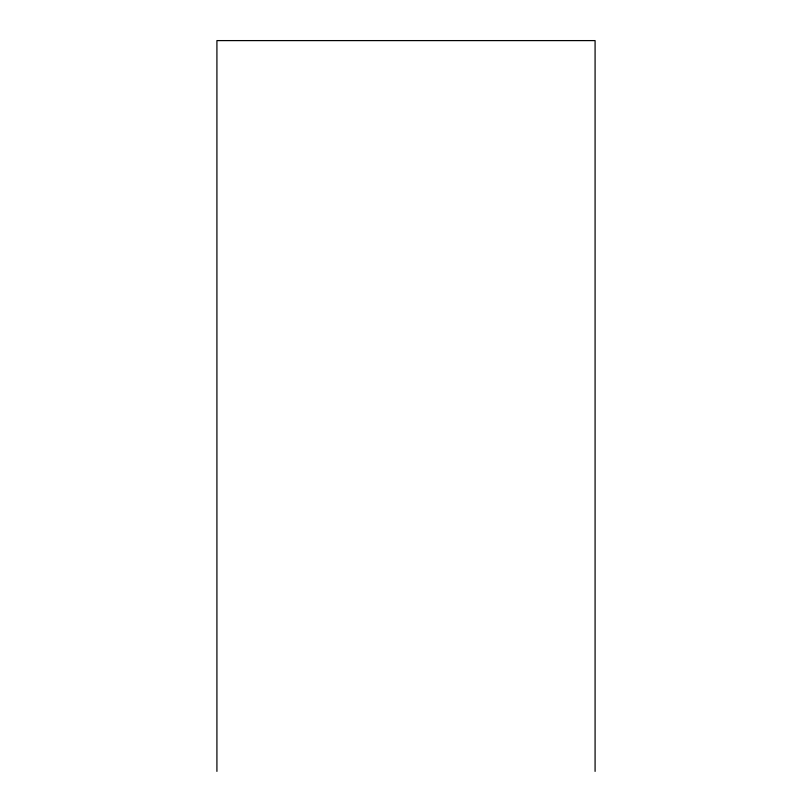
<?xml version="1.0" encoding="UTF-8"?>
<svg xmlns="http://www.w3.org/2000/svg" width="812" height="812" viewBox="0 0 812 812"><rect width="100%" height="100%" fill="white"/><g stroke="black" fill="none" stroke-linecap="round" stroke-linejoin="round"><path stroke-width="1.22" d="M595.084 771.4L595.084 40.6L216.916 40.6L216.916 771.4"/></g></svg>
